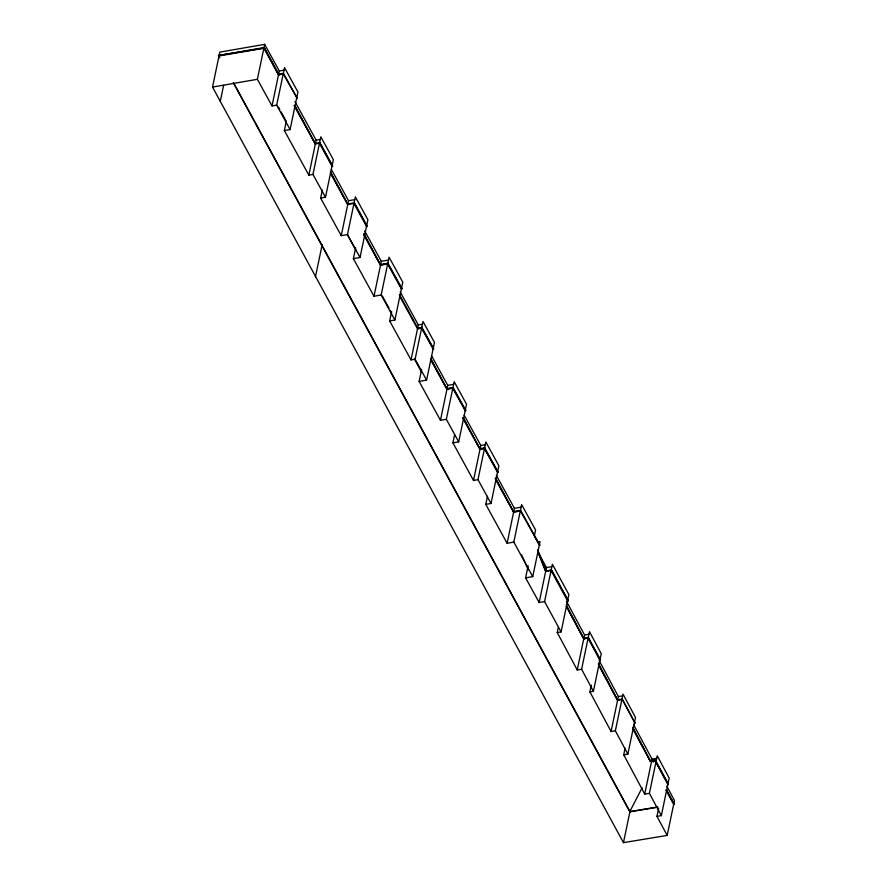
<?xml version="1.0" encoding="UTF-8"?>
<svg xmlns="http://www.w3.org/2000/svg" width="887" height="887" viewBox="0 0 887 887"><rect width="100%" height="100%" fill="white"/><g stroke="black" fill="none" stroke-linecap="round" stroke-linejoin="round"><path stroke-width="1.33" d="M666.813 786.17L674.475 800.473L667.168 835.421L623.461 842.65L212.525 87.059L219.832 52.111L264.681 44.35L279.305 70.993L272.01 105.941L276.689 105.132L284.527 67.612L297.932 92.026L290.093 129.546L284.361 130.533L308.831 175.127L312.967 174.406L320.828 136.798L333.346 159.649L325.496 197.247L320.628 198.1L341.229 235.665L347.471 234.589L355.354 196.87L367.905 219.776L360.022 257.507L353.392 258.66L374.004 296.247L381.177 294.994L389.071 257.186L402.787 282.221L394.892 320.03L389.67 320.939L411.014 359.9L415.116 359.202L422.999 321.482L434.464 342.393L426.58 380.113L419.13 381.41L440.451 420.294L446.327 419.285L454.177 381.709L466.54 404.272L458.69 441.848L452.913 442.857L473.492 480.432L477.971 479.656L485.843 441.981L498.882 465.786L491.01 503.461L485.788 504.37L507.109 543.265L513.806 542.112L521.645 504.614L535.582 530.027L534.34 535.981L539.329 545.073M220.253 101.462L223.624 85.34M272.01 105.941L257.374 79.298L264.681 44.35M284.361 130.533L286.046 122.473M308.831 175.127L316.138 140.19L294.972 101.617M320.628 198.1L322.314 190.04M315.417 276.999L322.158 244.745M341.229 235.665L348.536 200.717L331.25 169.217M353.392 258.66L355.643 247.905M374.004 296.247L381.31 261.299L364.69 230.986M389.67 320.939L391.633 311.525M411.014 359.9L418.32 324.952L400.203 291.901M419.13 381.41L421.658 369.314M440.451 420.294L447.747 385.357L431.603 355.887M452.913 442.857L454.599 434.785M473.492 480.432L480.798 445.485L464.189 415.183M485.788 504.37L487.473 496.299M507.109 543.265L514.405 508.318L496.321 475.321M667.168 835.421L656.957 816.339L661.336 815.608L669.175 778.099L657.245 755.802L649.406 793.322L644.727 794.098L623.727 754.815L627.852 754.127L635.513 717.461L623.018 694.122L615.356 730.799L611.065 731.487L589.91 691.893L593.392 691.328L601.253 653.719L589.467 631.633L581.606 669.241L577.237 669.962L557.236 632.553L561.083 631.921L568.877 594.589L552.379 564.254L544.574 601.586L539.152 602.528L525.603 577.847L528.131 565.751M525.603 577.847L532.743 576.617L540.039 541.68L537.666 542.09M539.152 602.528L546.447 567.58L538.065 552.313M557.236 632.553L558.355 627.176M577.237 669.962L584.544 635.014L566.471 601.231M589.91 691.893L591.307 685.174M611.065 731.487L618.372 696.55L599.135 660.549M623.727 754.815L625.124 748.096M623.461 842.65L630.202 810.396M644.727 794.098L652.023 759.15L633.573 724.635M656.957 816.339L658.642 808.279M294.794 105.387L315.417 143.96L294.395 105.642M319.786 142.652L332.669 166.157L319.786 142.652L315.65 143.384M380.822 264.503L387.985 263.239L380.59 265.08L363.836 233.525M278.596 74.774L283.496 73.388L278.596 74.774L264.193 47.543L218.457 55.46L219.776 57.899M330.419 171.779L347.826 204.498L330.674 173.231M354.279 202.846L367.196 226.418L354.279 202.846L348.048 203.91M417.832 328.146L417.6 328.733L421.924 327.447L417.832 328.146L399.46 294.639M447.259 388.55L453.146 387.53L447.037 389.127L430.894 358.681M480.31 448.678L484.779 447.902L480.089 449.254L463.347 417.722M513.917 511.511L520.625 510.358L513.695 512.087L495.589 478.06M551.392 569.831L568.257 600.843L551.392 569.831L545.76 571.35L537.866 551.348M584.056 638.208L588.425 637.498L583.834 638.795L566.316 605.023M632.808 727.307L650.437 761.279L633.041 728.748M650.659 760.702L655.349 759.915L653.264 762.155M598.381 663.243L617.662 700.32L598.559 664.585M622.175 699.056L635.014 723.049L622.175 699.056L617.884 699.743M642.066 787.878L629.748 811.716M316.138 140.19L320.274 139.459M319.553 143.228L315.328 144.049L294.162 105.486M381.31 261.299L388.473 260.046M263.971 48.12L218.457 55.46M219.022 55.981L263.871 48.208L278.496 74.863L283.175 74.053M212.525 87.059L257.374 79.298M546.447 567.58L551.88 566.638M551.171 570.408L545.649 571.45L537.666 551.215M279.305 70.993L283.984 70.195M348.536 200.717L354.767 199.653M354.057 203.422L347.726 204.587L330.441 173.076M418.32 324.952L422.412 324.254M447.747 385.357L453.634 384.337M480.798 445.485L485.267 444.709M514.405 508.318L521.112 507.164M520.303 511.023L513.595 512.176L495.511 479.18M652.023 759.15L656.713 758.374M584.544 635.014L588.913 634.294M657.278 807.048L629.958 811.572L233.58 82.746M657.877 807.192L629.825 811.827L233.303 82.735M618.372 696.55L622.663 695.851M621.953 699.632L617.563 700.408L598.326 664.407M283.496 73.388L297.267 98.457L283.275 73.965M264.193 47.543L278.817 74.186M276.689 105.132L290.093 129.546M387.985 263.239L402.066 288.94L387.763 263.816M401.379 288.94L387.663 263.905L380.501 265.169L363.881 234.855M353.957 203.511L366.519 226.429M421.924 327.447L433.754 349.023L421.702 328.024M433.078 349.034L421.613 328.112L417.511 328.811L399.394 295.759M319.464 143.317L331.982 166.168M520.625 510.358L539.917 545.527L520.403 510.934M453.146 387.53L465.863 410.759L452.913 388.118M465.187 410.77L452.825 388.196L446.948 389.216L430.794 359.745M484.779 447.902L498.184 472.372L484.557 448.489M497.507 472.372L484.468 448.578L479.989 449.343L462.726 417.832M364.102 234.988L380.59 265.08M462.947 417.977L480.089 449.254M430.505 358.958L447.037 389.127M495.179 478.304L513.695 512.087M278.451 107.094L279.771 109.5M281.079 111.906L286.346 121.519M381.177 294.994L394.892 320.03M347.471 234.589L360.022 257.507M347.238 234.368L355.798 250.023M415.116 359.202L426.58 380.113M414.373 359.013L421.669 372.374M312.967 174.406L325.496 197.247M513.806 542.112L532.743 576.617M446.327 419.285L458.69 441.848M477.971 479.656L491.01 503.461M382.352 296.047L388.994 308.188M390.313 310.605L391.644 313.033M551.071 570.496L567.569 600.843M544.574 601.586L561.083 631.921M655.349 759.915L668.51 784.529L655.116 760.492L650.337 761.368L632.819 728.593M655.016 760.58L667.833 784.529M588.425 637.498L600.566 660.238L588.203 638.075M599.889 660.238L588.103 638.152L583.735 638.873L566.316 606.298M666.68 790.029L674.342 804.332L666.248 790.228M666.004 790.029L673.665 804.343M566.538 606.453L583.834 638.795M649.406 793.322L661.336 815.608M615.356 730.799L627.852 754.127M581.606 669.241L593.392 691.328M521.611 554.841L528.342 569.864M537.755 549.851L546.015 570.773"/></g></svg>
